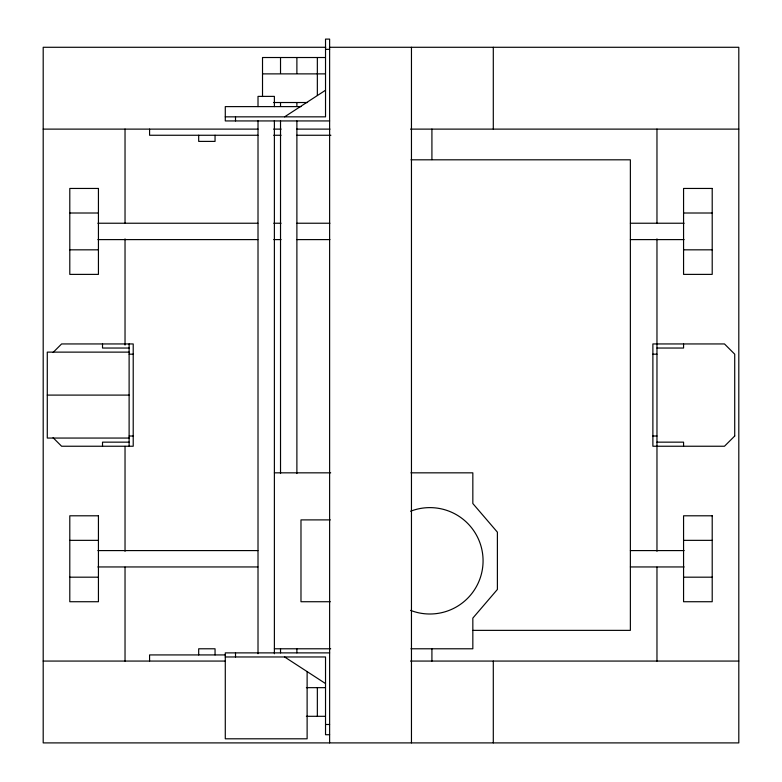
<?xml version="1.0" encoding="UTF-8"?>
<svg xmlns="http://www.w3.org/2000/svg" width="782" height="782" viewBox="0 0 782 782"><rect width="100%" height="100%" fill="white"/><g stroke="black" fill="none" stroke-linecap="round" stroke-linejoin="round"><path stroke-width="1.17" d="M53.078 352.467L61.602 343.943L133.214 343.943L133.214 446.239L61.602 446.239L53.078 437.715M284.609 116.841L325.527 90.253M325.752 47.282L43.196 47.282L43.196 742.9L738.804 742.9L738.804 47.282L329.398 47.282M325.527 49.334L329.623 49.334M325.156 57.516L262.517 57.516L262.517 96.557M262.517 73.879L325.156 73.879M273.485 102.52L307.6 102.52M301.011 106.616L225.284 106.616L225.284 120.936L329.623 120.936M225.284 116.841L325.527 116.841L325.527 39.1L329.623 39.1L329.623 742.9M43.196 129.118L257.982 129.118M273.661 129.118L281.168 129.118M296.779 129.118L329.984 129.118M410.53 129.118L738.804 129.118M257.962 135.257L149.577 135.257L149.577 129.118M273.7 135.257L281.1 135.257M296.818 135.257L330.894 135.257M410.98 159.811L630.37 159.811L630.37 630.37L473.139 630.37M69.794 213.007L98.434 213.007M683.566 213.007L712.207 213.007M97.877 223.232L257.874 223.232M273.749 223.232L281.08 223.232M296.955 223.232L329.936 223.232M630.38 223.232L684.123 223.232M97.877 239.605L257.874 239.605M273.749 239.605L281.08 239.605M296.955 239.605L329.936 239.605M630.38 239.605L684.123 239.605M69.794 249.829L98.434 249.829M683.566 249.829L712.207 249.829M129.118 348.039L102.52 348.039L102.52 343.943M656.968 348.039L683.566 348.039L683.566 343.943M129.118 352.125L47.282 352.125L47.282 438.057L129.118 438.057M129.118 354.178L133.214 354.178M652.882 354.178L656.968 354.178M47.282 395.096L129.118 395.096M129.118 436.014L133.214 436.014M652.882 436.014L656.968 436.014M129.118 442.153L102.52 442.153L102.52 446.239M656.968 442.153L683.566 442.153L683.566 446.239M274.384 472.836L330.698 472.836M410.921 472.836L472.836 472.836L472.836 503.53L497.391 532.171L497.391 589.452L472.836 618.103L472.836 648.786L410.921 648.786M330.297 519.893L300.982 519.893L300.982 601.729L330.297 601.729M69.794 540.352L98.434 540.352M683.566 540.352L712.207 540.352M97.877 550.587L257.874 550.587M630.38 550.587L684.123 550.587M97.877 566.95L257.874 566.95M630.38 566.95L684.123 566.95M69.794 577.184L98.434 577.184M683.566 577.184L712.207 577.184M274.384 648.786L330.698 648.786M329.623 652.882L225.284 652.882L225.284 738.804L307.121 738.804L307.121 671.63M225.089 654.925L149.577 654.925L149.577 661.064M225.284 656.968L325.527 656.968L325.527 734.718L329.623 734.718M43.196 661.064L225.03 661.064M410.53 661.064L738.804 661.064M306.378 687.661L325.156 687.661M306.378 716.302L325.156 716.302M325.527 724.484L329.623 724.484M284.609 656.968L325.527 683.566M656.968 129.05L656.968 223.065M656.968 238.881L656.968 551.3M656.968 567.116L656.968 661.132M493.295 47.282L493.295 129.118M493.295 661.064L493.295 742.9M431.918 129.05L431.918 159.626M431.918 648.865L431.918 661.132M411.459 47.282L411.459 742.9M317.345 57.516L317.345 95.365M317.345 687.661L317.345 716.302M296.886 57.516L296.886 73.371M296.886 102.657L296.886 106.313M296.886 120.956L296.886 473.53M296.886 648.786L296.886 652.882M280.523 57.516L280.523 73.371M280.523 102.657L280.523 106.313M280.523 120.956L280.523 473.53M280.523 648.786L280.523 652.882M274.384 106.616L274.384 96.382L258.011 96.382L258.011 106.616M274.384 120.506L274.384 653.742M258.011 120.506L258.011 653.742M235.509 116.841L235.509 120.936M235.509 652.882L235.509 656.968M215.05 135.257L215.05 141.395L198.687 141.395L198.687 135.257M215.05 654.925L215.05 648.786L198.687 648.786L198.687 654.925M129.118 343.943L129.118 446.239M125.032 129.05L125.032 223.065M125.032 238.881L125.032 345.067M125.032 446.336L125.032 551.3M125.032 567.116L125.032 661.132M410.599 511.233A53.196 53.196 0 0 1 483.071 560.811A53.196 53.196 0 0 1 410.599 610.39M734.718 436.014L724.484 446.239L652.882 446.239L652.882 343.943L724.484 343.943L734.718 354.178L734.718 436.014M98.434 188.452L69.794 188.452L69.794 274.384L98.434 274.384L98.434 188.452M712.207 188.452L683.566 188.452L683.566 274.384L712.207 274.384L712.207 188.452M98.434 515.797L69.794 515.797L69.794 601.729L98.434 601.729L98.434 515.797M712.207 515.797L683.566 515.797L683.566 601.729L712.207 601.729L712.207 515.797"/></g></svg>
